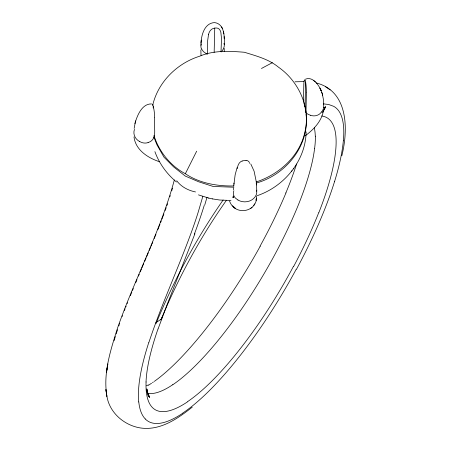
<?xml version="1.0" encoding="UTF-8"?>
<svg xmlns="http://www.w3.org/2000/svg" width="451" height="451" viewBox="0 0 451 451"><rect width="100%" height="100%" fill="white"/><g stroke="black" fill="none" stroke-linecap="round" stroke-linejoin="round"><path stroke-width="0.68" d="M303.388 101.655L303.388 101.334M256.777 191.196L256.529 184.07M224.288 44.452C224.513 36.694 224.654 24.021 214.625 22.578C203.807 23.035 200.904 36.616 200.932 45.365M207.505 53.996L207.646 40.748L208.548 34.355M153.21 107.964L153.244 106.577A5.074 0.406 83.3 0 0 152.962 105.072A4.144 0.333 83.3 0 0 152.742 104.333L152.585 104.271A14.105 1.122 83.3 0 0 152.517 104.401M148.086 142.555C158.036 139.545 153.481 127.949 154.676 120.349A94.27 11.997 78.4 0 0 154.665 119.098L154.625 117.294M214.157 52.344L214.749 28.08A5.141 2.514 -9.3 0 1 216.705 28.035A4.16 2.035 -9.3 0 1 218.194 28.419L219.152 29.09A14.054 6.872 -9.3 0 1 219.682 29.687L220.133 30.42A37.394 18.282 -9.3 0 1 220.855 32.365L221.503 38.504L221.007 51.814M303.489 101.582L303.816 84.269A94.27 11.997 78.4 0 1 303.878 83.288L304.019 81.8A37.365 4.752 78.4 0 1 304.256 80.425L304.391 80.052A14.06 1.787 78.4 0 1 304.532 79.85L304.786 79.9A4.149 0.53 78.4 0 1 305.118 80.509M305.039 106.38L305.631 82.116A5.141 0.654 78.4 0 0 305.158 80.628L305.118 80.52M305.987 112.547L306.387 92.861M306.122 131.951C305.648 160.855 284.141 186.494 257.301 195.644M233.5 189.803L233.595 187.971M154.265 137.487L154.236 138.113L154.62 137.764M256.63 196.01C257.538 212.421 234.813 216.255 229.553 201.05M233.725 186.077L235.129 174.915L237.068 167.659M233.308 196.151L233.218 197.25L233.325 196.038M201.185 41.351L201.293 40.094M201.039 42.969L201.146 41.718M233.889 184.132L233.979 183.078M314.612 148.7L315.086 144.235A156.706 42.174 -59.3 0 0 315.328 136.163M134.161 128.456L135.204 122.672M152.658 105.41C157.951 82.138 177.057 63.287 199.573 56.245C213.768 50.168 229.396 51.053 244.436 52.265C256.219 55.963 268.779 59.16 278.476 67.176C298.793 81.377 310.976 107.704 304.837 132.261C299.577 156.412 278.96 174.469 256.151 181.978M237.254 168.618L237.48 167.479M256.202 199.421L256.044 200.289L256.416 198.203L256.258 199.049M341.847 155.719C348.347 129.741 348.516 91.119 316.219 82.928M233.201 196.963L233.049 197.735L233.336 196.501L233.156 197.104M323.26 111.6C321.151 121.77 313.468 129.606 305.445 135.638M237.57 167.095L237.767 166.363A37.394 18.282 -9.3 0 1 238.585 164.243L239.092 163.397A14.054 6.872 -9.3 0 1 239.65 162.67L240.648 161.768A4.16 2.035 -9.3 0 1 242.159 161.03M135.43 121.815C137.73 114.413 142.409 103.657 151.547 103.922M134.95 123.619L135.672 120.885M202.798 196.456L198.186 212.218A221.238 57.474 -59.9 0 1 191.951 230.647C178.337 268.238 161.424 304.594 148.841 342.568M174.351 179.938C160.562 231.177 134.962 278.149 117.525 328.102C110.371 350.889 102.18 375.401 107.564 399.462C111.69 415.055 126.432 426.426 142.212 428.191C161.249 430.147 178.077 418.381 192.256 407.129M207.037 197.228L204.799 204.793M172.214 189.211L172.524 188.163M325.656 106.21L323.068 111.408M171.735 190.796L172.051 189.741M158.104 328.897L167.434 303.726L194.956 233.669M119.397 324.06L119.69 323.232M122.142 316.517L122.458 315.666M163.268 215.657L163.905 213.937M163.048 216.232L161.96 219.113M124.408 310.536L125.074 308.811M160.612 222.591L161.289 220.849M125.75 307.075L126.094 306.206M159.237 226.098L159.93 224.344M157.839 229.621L159.006 226.684M127.131 303.591L127.481 302.717M155.206 236.115L155.928 234.34M130.362 295.653L131.094 293.883M131.337 293.291L131.822 292.107M154.231 238.489L154.964 236.707M132.555 290.331L133.287 288.555M152.021 243.839L152.759 242.052M135.745 282.63L136.986 279.659M151.023 246.223L151.773 244.436M138.474 276.085L139.224 274.298M149.275 250.401L150.527 247.419M140.227 271.914L141.479 268.931M147.516 254.589L148.272 252.797M141.98 267.736L142.736 265.943M142.984 265.346L143.739 263.553M144.748 261.163L146.006 258.175M146.513 256.98L147.268 255.187M233.922 185.942C217.185 186.314 199.46 183.258 185.344 173.736L196.675 151.17M322.555 112.575L325.509 107.287M253.755 205.357L254.691 203.88M154.242 137.442L154.067 136.664M303.388 101.216L303.833 100.573M223.138 199.99C196.298 238.545 173.86 280.212 156.04 323.598M226.475 200.255C200.109 237.474 178.32 277.957 160.877 319.985M291.538 171.374L292.022 170.726M293.381 168.905L293.877 168.24M321.653 111.904L319.77 113.855A8.563 7.436 1.4 0 1 313.952 115.879A9.956 8.648 1.4 0 1 310.666 115.309M250.767 208.373L252.047 207.297M305.333 79.229C311.996 76.219 317.966 83.847 320.469 89.163M261.45 68.496L272.37 62.661M146.53 385.814L148.216 384.928M325.515 107.338L323.717 107.282M155.804 322.769L161.565 318.908L161.892 317.543M256.123 183.095C285.624 175.073 309.707 145.729 306.071 114.357M295.01 81.8L304.053 81.597M233.894 187.21L213.222 186.472L198.711 181.804L185.288 176.076L173.579 166.864L163.995 157.207L156.937 144.799L154.016 137.386M230.997 200.498L219.693 200.018L212.224 198.863M246.043 160.415L246.212 160.415A4.138 1.979 -15.7 0 1 247.475 160.657L248.428 161.255A14.116 6.754 -15.7 0 1 248.941 161.813L249.386 162.507M323.361 103.871L328.627 104.485L333.577 106.289A178.996 49.875 -59.5 0 1 343.38 140.768M198.457 194.877L208.841 198.113M321.788 115.941L324.427 116.606A167.586 46.791 -59.5 0 1 335.707 150.301A168.815 47.079 -59.6 0 1 318.936 212.393M195.514 191.951C188.292 190.497 181.172 186.815 176.747 180.795M208.638 198.068L212.387 198.897M310.66 115.315L309.341 114.83A17.848 15.503 1.4 0 1 306.404 113.24L305.981 112.959M159.615 161.768C148.069 158.013 135.565 150.059 133.998 136.935M207.156 54.233L203.514 51.702L201.507 48.996M139.635 141.524L141.36 142.347A8.637 7.504 1.4 0 0 148.103 142.595M185.344 173.736C170.439 165.872 158.932 151.497 153.96 135.463M237.987 200.002L235.732 198.35A8.563 7.436 1.4 0 1 233.364 193.287A9.956 8.648 1.4 0 1 233.877 190.722M330.132 89.89L325.532 86.744M233.815 207.105L235.185 208.238L232.547 205.763M176.454 181.984C166.797 173.979 159.18 163.454 154.896 151.643M313.608 80.458L315.396 81.941M148.154 395.256L149.05 396.063L148.227 395.285M148.216 395.426L149.439 396.795L147.973 394.907M250.795 163.961L254.099 171.183L256.348 182.131M148.311 395.409L149.653 397.432L147.308 392.658L148.43 395.414L146.902 389.348L147.285 392.325L146.823 388.83M222.535 28.763L221.61 26.947M320.712 89.704L322.172 93.526M322.324 94.062L323.519 99.919L323.728 103.865M321.828 92.387L322.674 95.223M303.794 102.681L304.002 103.414M304.205 104.142L304.408 104.874M304.611 105.607L304.921 106.707M223.454 31.728L223.848 33.853M305.085 107.439L305.383 109.283M305.558 110.382L305.857 112.226M256.427 182.988L256.608 184.944M224.271 38.837L224.141 36.565M201.016 55.417L200.864 49.976M224.288 51.662L224.203 48.342M154.62 117.085L154.614 116.927A37.365 4.752 78.4 0 0 154.479 114.238L154.383 113.032A14.06 1.787 78.4 0 0 154.27 111.904L154.056 110.281A4.149 0.53 78.4 0 0 153.752 108.635L153.706 108.443A5.141 0.654 78.4 0 0 153.244 106.583M306.387 92.624L306.387 92.528A37.58 2.994 83.3 0 0 306.33 89.839L306.28 88.633A14.105 1.122 83.3 0 0 306.218 87.494L306.099 85.837A4.144 0.333 83.3 0 0 305.902 84.004A5.074 0.406 83.3 0 0 305.631 82.116M208.554 34.355A37.551 17.978 -15.7 0 1 209.337 32.173L209.828 31.288A14.116 6.754 -15.7 0 1 210.375 30.51L211.361 29.512A4.138 1.979 -15.7 0 1 212.646 28.74L212.827 28.667A5.074 2.43 -15.7 0 1 214.749 28.08M201.467 49.007A8.637 7.504 1.4 0 1 201.36 43.956M223.967 43.381A8.563 7.436 1.4 0 1 224.294 45.325A9.956 8.648 1.4 0 1 223.662 48.178L223.121 49.322A17.848 15.503 1.4 0 1 221.311 51.865M323.384 103.442A12.132 10.542 1.4 0 1 321.687 111.927M249.645 163.053A37.551 17.978 -15.7 0 1 249.792 163.425M246.043 160.409A5.074 2.43 -15.7 0 0 244.132 160.618A5.141 2.514 -9.3 0 0 242.164 161.035M256.41 190.181A8.637 7.504 1.4 0 1 255.931 195.446L255.018 196.952A12.132 10.542 1.4 0 1 237.965 200.035M139.618 141.546A12.132 10.542 1.4 0 1 134.477 129.341M314.319 127.83A159.942 43.042 -59.3 0 1 315.283 136.225M314.561 148.762A159.547 42.935 -59.3 0 1 299.267 202.623A161.537 43.471 -59.3 0 1 275.065 254.155A158.166 42.563 -59.3 0 1 256.923 285.551A159.987 43.054 -59.3 0 1 172.778 384.748M172.818 384.658A161.537 43.471 -59.3 0 1 148.469 393.464M318.784 212.494A170.856 47.558 -59.6 0 1 293.764 266.242M293.528 266.231A169.04 47.084 -59.6 0 1 187.695 401.559M187.61 401.79A170.856 47.705 -59.5 0 1 161.469 411.594A168.815 47.118 -59.5 0 1 146.372 391.964M146.35 391.998A166.464 46.436 -59.6 0 1 146.079 381.952M146.028 382.014A167.676 46.763 -59.6 0 1 157.991 328.988M204.264 205.306A250.322 64.234 -60.1 0 1 194.353 234.148M343.335 140.819A183.839 51.172 -59.6 0 1 334.625 181.353M334.603 181.37A183.236 50.957 -59.6 0 1 296.51 269.224M296.245 269.196A182.554 50.805 -59.6 0 1 182.869 412.986M182.785 413.212A183.236 51.121 -59.5 0 1 145.284 418.99M145.301 418.956A183.833 51.262 -59.5 0 1 138.784 401.909M138.728 401.976A179.171 49.943 -59.5 0 1 148.729 342.664M114.109 340.657A179.171 46.487 -59 0 1 115.343 336.553M116.161 333.937A179.171 46.487 -59 0 1 117.548 329.675M118.844 325.881A179.171 46.487 -59 0 1 119.227 324.782M170.264 195.582A221.238 61.59 -58.6 0 1 169.914 196.664M167.546 203.784A221.238 61.59 -58.6 0 1 166.971 205.453M166.182 207.691A221.238 61.59 -58.6 0 1 165.173 210.516M296.578 164.04A168.815 43.781 -59 0 1 285.833 192.983M285.968 192.893A170.856 44.401 -58.9 0 1 260.058 246.173M260.25 246.178A169.04 43.894 -58.9 0 1 154.321 381.388M153.408 381.974A170.856 44.254 -59 0 1 152.472 382.623M151.542 383.249A170.856 44.254 -59 0 1 148.362 385.278M107.034 369.036L106.537 372.272L107.834 363.94L107.034 369.036M321.208 90.758L319.99 88.154L321.208 90.758M106.831 396.26L105.934 389.625L106.831 396.26"/></g></svg>
